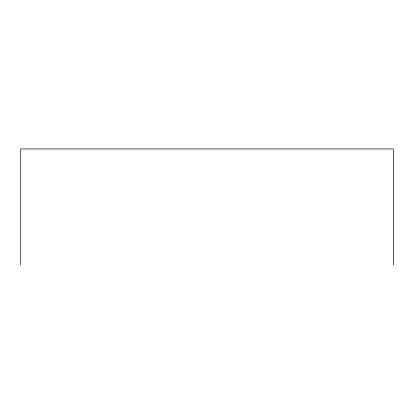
<?xml version="1.0" encoding="UTF-8"?>
<svg xmlns="http://www.w3.org/2000/svg" width="414" height="414" viewBox="0 0 414 414"><rect width="100%" height="100%" fill="white"/><g stroke="black" fill="none" stroke-linecap="round" stroke-linejoin="round"><path stroke-width="0.62" d="M393.3 265.063L393.3 148.936L20.7 148.936L20.7 265.063"/></g></svg>
